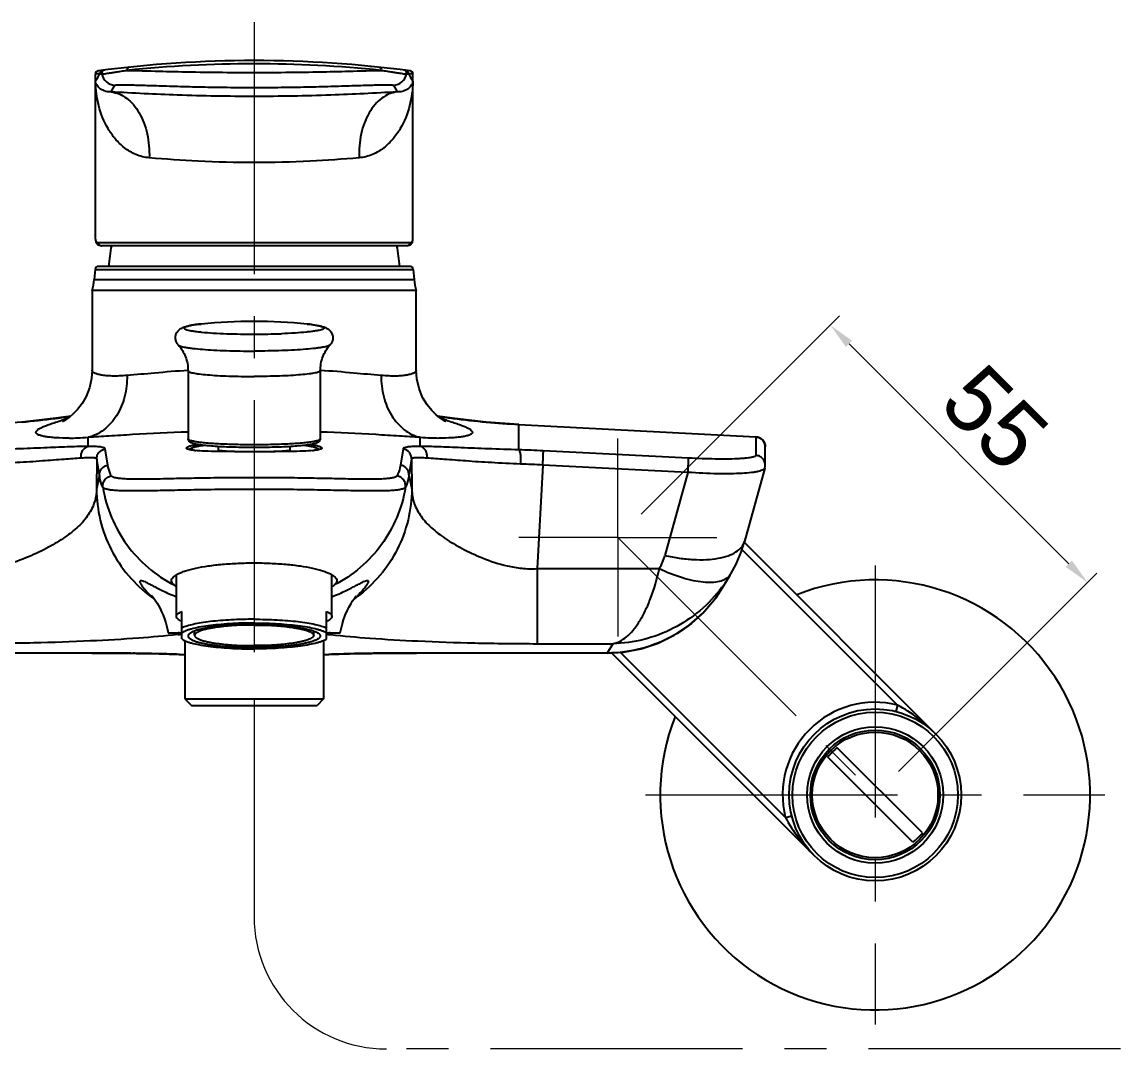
# Model space of a CAD drawing. Extents: x 0 to 1128, y 0 to 827.
# Drawn here: x 228.1 to 394.6, y 141 to 296.2 of the extents above; entities that cross this region are included whole.
import ezdxf

# ---------------------------------------------------------------- set-up
doc = ezdxf.new("R2010")
doc.units = 0
doc.header["$LTSCALE"] = 4
doc.header["$MEASUREMENT"] = 0
doc.header["$PDMODE"] = 3
doc.header["$PDSIZE"] = -10
doc.linetypes.add('CENTER2', pattern=[28.575, 19.05, -3.175, 3.175, -3.175])
doc.layers.get('0').update_dxf_attribs({"linetype": 'CONTINUOUS'})
doc.layers.get('DEFPOINTS').update_dxf_attribs({"linetype": 'CONTINUOUS'})
doc.layers.add('Cneter', color=1, linetype='CENTER2', lineweight=13)
doc.layers.add('DEF_LAYER_ASSEM_MEMBER', color=7, linetype='CONTINUOUS')
doc.styles.add('Daelim Dimension', font='')
doc.styles.get('Daelim Dimension').set_extended_font_data('나눔고딕')
doc.dimstyles.new('DEFAULT', dxfattribs={"dimscale": 2, "dimtxt": 2, "dimasz": 2, "dimexe": 0, "dimexo": 2, "dimgap": 1, "dimtad": 1, "dimdec": 1, "dimzin": 9, "dimdsep": 46, "dimtxsty": 'Daelim Dimension', "dimcen": 0.5, "dimclrd": 252, "dimclre": 252, "dimclrt": 3, "dimadec": 1, "dimazin": 0, "dimtfac": 1, "dimtdec": 1, "dimtix": 1, "dimtmove": 0, "dimatfit": 3, "dimfxl": 1, "dimtolj": 1, "dimtzin": 1, "dimlwd": 9, "dimlwe": 9, "dimarcsym": 0})

# ---------------------------------------------------------------- blocks, each defined once
blk = doc.blocks.new('*D2')
at = {"color": 5, "lineweight": 9, "ltscale": 0.5, "transparency": 16777216}
for p, q in [((321.76, 221.81), (351.75, 251.8)), ((386.4, 214.32), (353.17, 247.55)), ((360.65, 182.92), (390.64, 212.9))]:
    blk.add_line(p, q, dxfattribs=at)
at = {"color": 5, "ltscale": 0.5, "transparency": 16777216}
for points in [[(353.64, 248.02), (352.7, 247.08), (350.34, 250.38)], [(386.87, 214.79), (385.93, 213.85), (389.23, 211.49)]]:
    blk.add_solid(points, dxfattribs=at)
at = {"layer": 'DEFPOINTS', "color": 0, "ltscale": 0.5, "transparency": 16777216}
for p in [(350.34, 250.38), (318.94, 218.98), (357.83, 180.09)]:
    blk.add_point(p, dxfattribs=at)
at = {"color": 7, "ltscale": 0.5, "transparency": 16777216, "insert": (378.82, 239.97), "char_height": 10, "attachment_point": 2, "rotation": 315, "style": 'Daelim Dimension'}
blk.add_mtext('\\A1;55', dxfattribs=at)

msp = doc.modelspace()

# ---------------------------------------------------------------- linework, layer by layer
at = {"layer": 'Cneter', "lineweight": 5, "ltscale": 0.5}
for p, q in [((263.23, 296.2), (263.23, 197.5)), ((318.23, 218.27), (318.23, 233.24)), ((318.23, 218.27), (303.26, 218.27)), ((318.23, 218.27), (333.2, 218.27)), ((318.23, 218.27), (357.12, 179.38)), ((318.23, 218.27), (318.23, 203.3)), ((357.12, 214.08), (357.12, 144.68)), ((263.22, 193.82), (263.22, 160.98)), ((322.42, 179.38), (391.82, 179.38)), ((451.35, 140.98), (283.22, 140.98))]:
    msp.add_line(p, q, dxfattribs=at)
msp.add_arc((283.22, 160.98), 20, 180, 270, dxfattribs=at)
at = {"layer": 'DEF_LAYER_ASSEM_MEMBER', "color": 7, "linetype": 'Continuous'}
for p, q in [((239.23, 263.39), (239.23, 288.33)), ((239.66, 288.82), (239.67, 288.82)), ((286.79, 288.82), (286.79, 288.82)), ((287.23, 263.38), (287.23, 288.33)), ((239.23, 263.38), (239.23, 263.38)), ((239.23, 263.38), (239.31, 262.91)), ((287.23, 263.38), (287.23, 263.38)), ((286.31, 262.37), (240.15, 262.37)), ((240.15, 262.37), (240.15, 262.37)), ((286.31, 262.37), (286.81, 262.51)), ((239.19, 258.81), (239.05, 257.27)), ((286.77, 259.27), (239.69, 259.27)), ((287.27, 258.81), (287.4, 257.27)), ((238.73, 255.65), (238.73, 243.6)), ((238.73, 255.65), (287.73, 255.65)), ((287.73, 243.6), (287.73, 255.65)), ((253.23, 243.49), (253.23, 233.21)), ((273.23, 243.49), (273.23, 233.21)), ((303.25, 235.38), (339.09, 233.5)), ((257.78, 232.04), (257.78, 231.29)), ((268.68, 231.29), (268.68, 232.04)), ((340.51, 229.2), (340.51, 232)), ((340.45, 228.77), (337.37, 217.7)), ((340.45, 228.77), (340.45, 228.77)), ((366.31, 188.57), (337.32, 217.56)), ((251.48, 206.35), (251.48, 212.66)), ((274.98, 206.35), (274.98, 212.66)), ((335.14, 212.52), (334.05, 210.71)), ((335.14, 212.51), (335.3, 212.8)), ((335.3, 212.8), (335.31, 212.8)), ((252.28, 202.95), (252.28, 207.09)), ((274.18, 202.95), (274.18, 207.09)), ((250.21, 203.88), (252.28, 203.88)), ((254.23, 203.5), (254.23, 204.15)), ((272.23, 203.5), (272.23, 204.15)), ((274.18, 203.88), (276.25, 203.88)), ((252.73, 202.71), (252.73, 193.88)), ((273.73, 202.71), (273.73, 193.88)), ((238.69, 200.82), (209.86, 200.82)), ((251.87, 200.62), (252.73, 200.59)), ((273.73, 200.59), (274.54, 200.61)), ((274.54, 200.61), (277.64, 200.7)), ((316.6, 200.82), (287.77, 200.82)), ((317.25, 200.86), (347.93, 170.19)), ((252.73, 193.88), (273.73, 193.88)), ((252.73, 193.88), (253.73, 192.88)), ((273.73, 193.88), (272.73, 192.88)), ((253.73, 192.88), (272.73, 192.88)), ((364.26, 173.66), (351.4, 186.52)), ((362.84, 172.24), (349.98, 185.1))]:
    msp.add_line(p, q, dxfattribs=at)
at = {"layer": 'DEF_LAYER_ASSEM_MEMBER', "color": 9, "linetype": 'Continuous'}
for p, q in [((239.23, 287.2), (239.23, 288.33)), ((239.23, 288.33), (239.23, 288.33)), ((287.23, 287.2), (287.23, 288.33)), ((287.23, 288.33), (287.23, 288.33)), ((241.6, 285.63), (242.16, 286.63)), ((284.3, 286.63), (284.86, 285.63)), ((239.66, 262.87), (286.8, 262.87)), ((239.19, 258.81), (287.27, 258.81)), ((239.05, 257.27), (287.4, 257.27)), ((233.15, 236.28), (233.35, 236.31)), ((293.09, 236.31), (293.29, 236.29)), ((298.31, 235.73), (298.34, 235.73)), ((303.25, 235.38), (339.09, 233.49)), ((303.25, 231.53), (303.25, 235.38)), ((303.25, 235.38), (303.25, 235.38)), ((238.15, 232.06), (238.15, 233.43)), ((288.31, 232.06), (288.31, 233.43)), ((339.09, 233.5), (339.09, 233.49)), ((339.09, 233.49), (339.09, 230.69)), ((241.1, 229.22), (240.7, 231.67)), ((285.76, 231.67), (285.35, 229.22)), ((328.9, 230.28), (306.94, 231.38)), ((239.42, 230.19), (239.4, 225.61)), ((239.82, 227.74), (239.42, 230.19)), ((287.04, 230.19), (286.63, 227.74)), ((287.04, 230.19), (287.06, 225.61)), ((306.86, 229.23), (306.02, 213.59)), ((328.82, 228.13), (306.86, 229.23)), ((328.82, 228.13), (325.32, 215.57)), ((239.82, 227.74), (239.4, 225.61)), ((286.63, 227.74), (287.06, 225.61)), ((360.51, 192.96), (336.98, 216.49)), ((306.02, 213.59), (324.49, 213.59)), ((306.02, 213.59), (306.02, 202.24)), ((335.12, 212.54), (335.13, 212.54)), ((248.15, 208.98), (248.11, 209.02)), ((278.35, 209.02), (278.31, 208.98)), ((251.76, 203.62), (251.69, 203.61)), ((274.69, 203.62), (274.79, 203.61)), ((306.02, 202.24), (317.45, 202.24)), ((317.45, 202.24), (316.6, 200.83)), ((238.69, 200.83), (209.86, 200.83)), ((238.69, 200.82), (238.69, 200.83)), ((251.87, 200.62), (251.92, 200.62)), ((251.92, 200.62), (251.87, 200.62)), ((274.59, 200.62), (274.54, 200.62)), ((274.59, 200.62), (274.54, 200.62)), ((316.6, 200.83), (287.77, 200.83)), ((287.77, 200.82), (287.77, 200.83)), ((316.6, 200.82), (316.6, 200.83)), ((318.58, 200.94), (343.54, 175.99)), ((360.51, 192.96), (360.26, 191.99)), ((343.54, 175.99), (344.51, 176.24))]:
    msp.add_line(p, q, dxfattribs=at)
at = {"layer": 'DEF_LAYER_ASSEM_MEMBER', "color": 40, "linetype": 'Continuous'}
msp.add_line((280.73, 289.52), (280.91, 289.5), dxfattribs=at)
at = {"layer": 'DEF_LAYER_ASSEM_MEMBER', "color": 7, "linetype": 'Continuous'}
for points in [[(286.81, 262.51), (287.15, 262.91), (287.23, 263.38)], [(239.31, 262.91), (239.65, 262.51), (240.15, 262.37)], [(238.73, 243.6), (238.64, 242.32), (238.33, 240.9), (237.83, 239.62), (237.2, 238.52), (236.52, 237.63), (235.88, 236.96), (235.3, 236.48), (234.83, 236.15), (234.48, 235.93), (234.28, 235.83), (234.24, 235.81)], [(292.22, 235.81), (292.21, 235.81), (292.07, 235.88), (291.76, 236.06), (291.3, 236.37), (290.73, 236.83), (290.07, 237.48), (289.37, 238.36), (288.7, 239.47), (288.17, 240.79), (287.83, 242.26), (287.73, 243.6)], [(235.49, 236.64), (233.25, 236.3), (228.12, 235.74), (223.2, 235.38)], [(303.25, 235.38), (298.32, 235.74), (293.19, 236.31), (290.96, 236.64)], [(340.45, 228.78), (340.5, 229.07), (340.51, 229.2)], [(335.3, 212.8), (336.08, 214.27), (336.84, 216.08), (337.37, 217.7)], [(316.6, 200.82), (319.08, 200.97), (321.74, 201.48), (324.31, 202.34), (326.75, 203.54), (329.01, 205.05), (331.04, 206.85), (332.83, 208.9), (334.05, 210.71)], [(247.79, 209.46), (247.78, 209.46), (247.8, 209.44), (247.88, 209.35), (247.96, 209.24)], [(247.96, 209.24), (248.01, 209.17), (248.16, 208.96)], [(248.16, 208.96), (248.36, 208.66), (248.55, 208.37), (248.76, 208), (249, 207.55), (249.23, 207.07), (249.45, 206.56), (249.66, 206), (249.85, 205.4), (250.03, 204.76), (250.17, 204.11), (250.21, 203.88)], [(276.24, 203.88), (276.32, 204.28), (276.51, 205.09), (276.75, 205.86), (277.01, 206.57), (277.29, 207.2), (277.58, 207.8), (277.88, 208.32), (278.11, 208.69)], [(278.11, 208.69), (278.34, 209.03), (278.48, 209.22)], [(278.48, 209.22), (278.57, 209.33), (278.65, 209.44), (278.67, 209.45)], [(238.69, 200.82), (241.98, 200.81), (245.46, 200.77), (248.84, 200.7), (251.87, 200.62)], [(277.64, 200.7), (281.02, 200.77), (284.5, 200.81), (287.77, 200.82)]]:
    msp.add_lwpolyline(points, dxfattribs=at)
for radius in [13, 12.5, 9.8, 9.5]:
    msp.add_circle((357.12, 179.38), radius, dxfattribs=at)
at = {"layer": 'DEF_LAYER_ASSEM_MEMBER', "color": 9, "linetype": 'Continuous'}
msp.add_circle((357.12, 179.38), 10.3, dxfattribs=at)
at = {"layer": 'DEF_LAYER_ASSEM_MEMBER', "color": 7, "linetype": 'Continuous'}
for centre, radius, start, end in [((263.23, 110.37), 180, 82.478, 97.522), ((239.73, 288.33), 0.5, 97.5227, 180), ((286.73, 288.33), 0.5, 0, 82.4773), ((263.23, 257.91), 22.04, 168.3023, 176.4605), ((263.23, 257.91), 22.04, 3.5395, 11.6977), ((239.69, 258.77), 0.5, 90, 175), ((286.77, 258.77), 0.5, 5, 90), ((231.58, 257.92), 7.5, 342.3371, 355), ((294.87, 257.92), 7.5, 185, 197.6629), ((263.23, 170.9), 80.05, 90.0018, 95.7466), ((263.23, 170.9), 80.05, 84.2534, 89.9982), ((339.01, 232), 1.5, 0, 86.9886), ((253.02, 215.84), 3.58, 243.278, 243.76), ((273.43, 215.84), 3.58, 296.24, 296.7201), ((357.12, 179.38), 32.5, 158.6049, 111.3951), ((317.31, 223.23), 20.8, 329.0012, 329.4666), ((317.34, 223.22), 20.77, 329.4666, 329.9041), ((251.73, 202.88), 1, 56.3787, 90), ((274.73, 202.88), 1, 90, 123.6213), ((357.25, 179.25), 9.34, 128.8501, 134.998), ((357.25, 179.25), 9.34, 135.002, 141.1499), ((356.99, 179.51), 9.34, 315.002, 321.1499), ((356.99, 179.51), 9.34, 308.8501, 314.998)]:
    msp.add_arc(centre, radius, start, end, dxfattribs=at)
at = {"layer": 'DEF_LAYER_ASSEM_MEMBER', "color": 9, "linetype": 'Continuous'}
for centre, radius, start, end in [((263.23, 103.56), 186.32, 84.0722, 95.9278), ((239.73, 288.33), 0.5, 97.5094, 180.019), ((262.73, 110.37), 179.5, 97.3036, 97.522), ((240.41, 288.41), 0.5, 97.2909, 180.019), ((240.68, 288.45), 0.5, 97.2224, 192.6549), ((242.34, 288.82), 2.2, 192.6839, 265.3303), ((284.12, 288.82), 2.2, 274.6702, 347.3162), ((285.78, 288.45), 0.5, 347.3454, 82.7755), ((286.05, 288.41), 0.5, 359.981, 82.7091), ((263.73, 110.37), 179.5, 82.478, 82.6964), ((286.73, 288.33), 0.5, 359.9808, 82.4901), ((258.18, 220.99), 29.71, 95.7249, 97.0042), ((268.28, 220.97), 29.73, 83.0021, 84.2749), ((263.12, 359.84), 110.82, 267.9171, 270.0551), ((263.33, 359.84), 110.82, 269.9449, 272.0829), ((216.36, 365.42), 130.22, 277.4979, 278.4362), ((310.1, 365.42), 130.22, 261.565, 262.4941), ((216.36, 365.42), 130.22, 275.1857, 277.4067), ((257.49, 157.9), 81.51, 106.0693, 106.6342), ((267.44, 152.71), 86.93, 73.3811, 73.9113), ((310.1, 365.42), 130.22, 262.5843, 264.8074), ((310.1, 365.41), 130.21, 264.8186, 266.9882), ((234.86, 278.51), 45.2, 270.5736, 272.1047), ((234.5, 287.72), 54.41, 272.1327, 273.8453), ((291.88, 286.14), 52.82, 266.1289, 267.893), ((291.56, 277.11), 43.79, 267.8706, 269.451), ((255.45, 239.78), 7.05, 257.5458, 259.2668), ((270.93, 240.2), 7.48, 280.7822, 282.4051), ((298.09, 55.61), 176, 87.1177, 88.3194), ((292.71, -47.4), 277, 87.0707, 87.767), ((317.17, 217.84), 8.46, 329.8876, 344.4581), ((317.17, 223.32), 20.97, 323.2281, 328.9719), ((333.65, 213.76), 1.91, 320.5745, 329.8282), ((259.69, 225.68), 20.29, 233.7231, 235.2044), ((257.53, 219.85), 14.36, 226.8088, 227.0039), ((257.87, 220.21), 14.85, 227.0159, 228.9013), ((244.83, 203.64), 6.29, 58.3242, 58.6411), ((281.64, 203.6), 6.34, 121.3725, 121.68), ((268.65, 220.12), 14.74, 311.1225, 313.0214), ((266.77, 225.68), 20.29, 304.7817, 306.2647), ((268.89, 219.86), 14.38, 313.0251, 313.2233), ((239.16, 318.82), 115.88, 276.2438, 276.5101), ((287.3, 318.8), 115.87, 263.4898, 263.7558), ((238.69, -241.05), 441.88, 89.6625, 90.0001), ((238.83, -224.15), 424.97, 89.1756, 89.5535), ((239.01, -211.11), 411.94, 89.0302, 89.1752), ((239.42, -188.35), 389.17, 88.6277, 89.0339), ((240.54, -144.66), 345.47, 88.1204, 88.5344), ((261.37, 487.28), 286.82, 268.1106, 268.2686), ((265.08, 487.29), 286.82, 271.7314, 271.8894), ((286.12, -151.67), 352.48, 91.4628, 91.8755), ((287.15, -193.74), 394.57, 90.9668, 91.3678), ((287.45, -211.24), 412.07, 90.8229, 90.9678), ((287.67, -227.34), 428.17, 90.4463, 90.821), ((287.75, -237.06), 437.89, 90.332, 90.4469), ((287.77, -241.09), 441.91, 89.9999, 90.332), ((357.12, 179.38), 14, 76.0027, 193.9973)]:
    msp.add_arc(centre, radius, start, end, dxfattribs=at)
for points, start_tangent, end_tangent in [([(239.23, 287.2), (239.91, 288.41)], (0.487625, 0.873053), (0.487073, 0.873361)), ([(239.91, 288.41), (239.97, 288.39), (240.19, 288.34)], (0.940541, -0.33968), (0.979328, -0.20228)), ([(240.19, 288.34), (240.22, 288.34), (240.28, 288.34), (240.37, 288.35), (240.48, 288.37), (240.79, 288.41), (241.21, 288.48), (241.74, 288.56), (242.38, 288.65), (243.13, 288.77), (243.99, 288.89)], (0.984591, -0.174872), (0.990219, 0.139523)), ([(244.35, 289.38), (244.21, 289.33), (244.09, 289.22), (243.99, 288.89)], (-0.994485, -0.104878), (0.020216, -0.999796)), ([(243.99, 288.89), (247.68, 288.8), (252.31, 288.69), (263.23, 288.57), (274.15, 288.69), (278.78, 288.8), (282.47, 288.89)], (0.999763, -0.021771), (0.999763, 0.021771)), ([(282.11, 289.38), (282.25, 289.33), (282.37, 289.22), (282.47, 288.89)], (0.994486, -0.104868), (-0.020215, -0.999796)), ([(282.47, 288.89), (283.33, 288.77), (284.08, 288.65), (284.72, 288.56), (285.25, 288.48), (285.67, 288.41), (285.98, 288.37), (286.09, 288.35), (286.18, 288.34), (286.24, 288.34), (286.27, 288.34)], (0.990219, -0.139523), (0.984604, 0.1748)), ([(286.27, 288.34), (286.35, 288.36), (286.55, 288.41)], (0.979328, 0.20228), (0.940541, 0.33968)), ([(286.55, 288.41), (287.23, 287.2)], (0.487073, -0.873361), (0.487625, -0.873053)), ([(247.37, 275.67), (245.33, 276.18), (243.62, 277.2), (242.23, 278.54), (241.14, 280.08), (239.73, 283.53), (239.23, 287.2)], (-0.996343, 0.085448), (-0.017178, 0.999852)), ([(241.6, 285.63), (240.54, 285.8), (239.85, 286.19), (239.43, 286.68), (239.23, 287.2)], (-0.999235, -0.039108), (-0.163484, 0.986546)), ([(242.16, 286.63), (242.2, 286.65), (242.29, 286.67), (242.43, 286.69), (242.62, 286.7), (242.85, 286.71), (243.14, 286.71), (243.86, 286.7), (244.76, 286.69), (245.83, 286.66), (247.07, 286.62), (248.46, 286.58), (249.99, 286.53), (251.65, 286.48), (255.26, 286.39), (259.17, 286.33), (263.23, 286.31), (267.29, 286.33), (271.2, 286.39), (274.81, 286.48), (276.46, 286.53), (277.99, 286.58), (279.38, 286.62), (280.62, 286.66), (281.7, 286.69), (282.6, 286.7), (283.32, 286.71), (283.6, 286.71), (283.84, 286.7), (284.03, 286.69), (284.17, 286.67), (284.26, 286.65), (284.3, 286.63)], (0.490558, 0.871408), (0.490545, -0.871416)), ([(287.23, 287.2), (286.73, 283.53), (285.32, 280.08), (284.22, 278.54), (282.84, 277.2), (281.13, 276.18), (279.09, 275.67)], (-0.017175, -0.999853), (-0.996344, -0.085431)), ([(287.23, 287.2), (287.03, 286.68), (286.61, 286.19), (285.92, 285.8), (284.86, 285.63)], (-0.163437, -0.986554), (-0.999236, 0.039087)), ([(241.6, 285.63), (242.8, 285.32), (243.94, 284.67), (244.96, 283.71), (245.84, 282.46), (247.04, 279.32), (247.37, 275.67)], (0.993624, -0.11274), (-0.03405, -0.99942)), ([(263.23, 284.95), (251.61, 285.15), (241.6, 285.63)], (-1, -0.000001), (-0.998229, 0.059485)), ([(284.86, 285.63), (274.84, 285.15), (263.23, 284.95)], (-0.998229, -0.059486), (-1, 0.000002)), ([(284.86, 285.63), (283.66, 285.32), (282.52, 284.67), (281.5, 283.71), (280.62, 282.46), (279.42, 279.32), (279.09, 275.67)], (-0.993623, -0.11275), (0.034051, -0.99942)), ([(263.23, 274.95), (254.75, 275.16), (247.37, 275.67)], (-1, 0.000004), (-0.99635, 0.085357)), ([(279.09, 275.67), (271.71, 275.16), (263.23, 274.95)], (-0.996351, -0.085356), (-1, -0.000004)), ([(239.23, 263.38), (239.25, 263.16), (239.33, 263), (239.47, 262.9), (239.66, 262.87)], (-0.000765, -1), (1, -0.000023)), ([(286.8, 262.87), (286.99, 262.9), (287.12, 263), (287.2, 263.16), (287.23, 263.38)], (1, 0.000022), (-0.000439, 1)), ([(239.66, 262.87), (239.8, 262.52), (240.15, 262.37)], (0, -1), (1, -0.000526)), ([(286.8, 262.87), (286.65, 262.52), (286.31, 262.37)], (0, -1), (-1, -0.00057)), ([(254.56, 250.48), (253.93, 250.39), (253.42, 250.3), (253.04, 250.2), (252.89, 250.15), (252.78, 250.1), (252.7, 250.05), (252.65, 250), (252.63, 249.94), (252.65, 249.89), (252.7, 249.84), (252.78, 249.79), (252.89, 249.74), (253.04, 249.69), (253.43, 249.59), (253.94, 249.5), (254.56, 249.41), (255.29, 249.33), (257.04, 249.19), (259.09, 249.09)], (-0.992394, -0.123105), (0.999319, -0.036905)), ([(271.9, 250.48), (272.52, 250.39), (273.03, 250.3), (273.42, 250.2), (273.56, 250.15), (273.68, 250.1), (273.76, 250.05), (273.81, 250), (273.83, 249.94), (273.81, 249.89), (273.76, 249.84), (273.68, 249.79), (273.56, 249.74), (273.42, 249.69), (273.03, 249.59), (272.52, 249.5), (271.9, 249.41), (271.17, 249.33), (269.42, 249.19), (267.36, 249.09)], (0.992409, -0.122984), (-0.999319, -0.036905)), ([(251.74, 247.39), (251.88, 247.3), (252.11, 247.21), (252.44, 247.12), (252.86, 247.03), (253.37, 246.95), (253.97, 246.87), (255.41, 246.73), (257.11, 246.62), (259.03, 246.53), (261.09, 246.48), (263.23, 246.47)], (0.668951, -0.743306), (1, 0)), ([(274.71, 247.39), (274.58, 247.3), (274.35, 247.21), (274.02, 247.12), (273.6, 247.03), (273.08, 246.95), (272.48, 246.87), (271.05, 246.73), (269.35, 246.62), (267.43, 246.53), (265.36, 246.48), (263.23, 246.47)], (-0.668951, -0.743306), (-1, 0)), ([(244.01, 242.77), (242.81, 242.7), (241.75, 242.69), (240.84, 242.74), (240.08, 242.84), (239.49, 242.98), (239.07, 243.15), (238.92, 243.25), (238.81, 243.36), (238.75, 243.48), (238.73, 243.6)], (-0.996658, -0.081689), (-0.000287, 1)), ([(253.22, 243.54), (248.18, 243.14), (244.01, 242.77)], (-0.997759, -0.066903), (-0.996657, -0.081697)), ([(253.23, 243.49), (253.28, 243.41), (253.34, 243.37), (253.42, 243.32), (253.66, 243.24), (253.99, 243.16), (254.41, 243.08), (254.91, 243.01), (256.16, 242.88), (257.67, 242.77), (259.4, 242.69), (261.28, 242.64), (263.23, 242.62)], (0, -1), (1, 0)), ([(273.23, 243.49), (273.18, 243.41), (273.12, 243.37), (273.04, 243.32), (272.8, 243.24), (272.47, 243.16), (272.05, 243.08), (271.54, 243.01), (270.3, 242.88), (268.78, 242.77), (267.06, 242.69), (265.18, 242.64), (263.23, 242.62)], (0, -1), (-1, 0)), ([(282.44, 242.77), (278.27, 243.14), (273.24, 243.54)], (-0.996657, 0.0817), (-0.997759, 0.066904)), ([(287.73, 243.6), (287.71, 243.48), (287.64, 243.36), (287.54, 243.25), (287.39, 243.15), (286.96, 242.98), (286.37, 242.84), (285.62, 242.74), (284.71, 242.69), (283.65, 242.7), (282.44, 242.77)], (-0.000292, -1), (-0.996658, 0.081689)), ([(244.01, 242.77), (243.64, 239.54), (242.43, 236.7), (240.52, 234.58), (239.38, 233.87), (238.15, 233.43)], (0.022726, -0.999742), (-0.972419, -0.233241)), ([(282.44, 242.77), (282.81, 239.54), (284.02, 236.7), (285.93, 234.58), (287.08, 233.87), (288.31, 233.43)], (-0.022726, -0.999742), (0.972419, -0.233241)), ([(235.31, 233.32), (233.25, 233.36), (232.41, 233.43), (231.7, 233.52), (231.13, 233.63), (230.69, 233.77), (230.4, 233.92), (230.31, 234), (230.26, 234.09), (230.24, 234.18), (230.25, 234.28), (230.31, 234.38), (230.4, 234.48), (230.68, 234.7), (231.11, 234.93), (231.67, 235.17), (232.37, 235.43), (233.2, 235.71), (234.16, 236)], (-0.999956, -0.009353), (0.958105, 0.286419)), ([(292.3, 236), (293.26, 235.71), (294.09, 235.43), (294.78, 235.17), (295.35, 234.93), (295.78, 234.7), (296.06, 234.48), (296.15, 234.38), (296.2, 234.28), (296.22, 234.18), (296.2, 234.09), (296.15, 234), (296.05, 233.92), (295.76, 233.77), (295.33, 233.63), (294.76, 233.52), (294.05, 233.43), (293.2, 233.36), (291.14, 233.32)], (0.95809, -0.286466), (-0.999956, 0.009354)), ([(253.23, 234.23), (244.85, 233.83), (241.25, 233.61), (238.15, 233.43)], (-0.999343, -0.036249), (-0.998642, -0.052101)), ([(253.23, 233.21), (253.27, 233.13), (253.33, 233.09), (253.4, 233.05), (253.62, 232.97), (253.92, 232.89)], (0, -1), (0.97637, -0.216108)), ([(272.53, 232.89), (272.83, 232.97), (273.05, 233.05), (273.13, 233.09), (273.18, 233.13), (273.23, 233.21)], (0.976369, 0.216108), (0, 1)), ([(288.31, 233.43), (285.2, 233.61), (281.61, 233.83), (273.23, 234.23)], (-0.998642, 0.052103), (-0.999343, 0.036249)), ([(339.09, 233.49), (339.64, 233.36), (340.1, 233.03), (340.4, 232.55), (340.51, 232)], (0.99864, -0.052137), (-0.000461, -1)), ([(238.15, 232.06), (235.4, 231.99), (231.95, 231.85), (227.86, 231.69), (223.2, 231.53)], (-0.999999, -0.001543), (-0.99957, -0.029319)), ([(237.09, 230.28), (237.09, 230.87), (237.29, 231.42), (237.66, 231.83), (238.15, 232.06)], (-0.178289, 0.983978), (0.977495, 0.210958)), ([(240.7, 231.67), (240.63, 231.77), (240.48, 231.85), (240.26, 231.91), (239.96, 231.97), (239.59, 232.01), (239.16, 232.04), (238.15, 232.06)], (-0.163902, 0.986477), (-0.999986, -0.005208)), ([(239.42, 230.19), (239.51, 230.71), (239.78, 231.17), (240.19, 231.5), (240.7, 231.67)], (-0.000029, 1), (0.988631, 0.150362)), ([(255.65, 232.21), (255, 232.12), (254.48, 232.03), (254.27, 231.98), (254.1, 231.93), (253.97, 231.88), (253.87, 231.83), (253.78, 231.73), (253.79, 231.68), (253.84, 231.62), (253.93, 231.57), (254.05, 231.52), (254.21, 231.47), (254.41, 231.42)], (-0.993223, -0.116226), (0.975366, -0.220595)), ([(254.13, 232.85), (254.82, 232.74), (255.67, 232.64), (257.82, 232.48), (260.41, 232.38), (263.23, 232.34)], (0.98227, -0.187469), (1, 0)), ([(257.78, 231.47), (260.26, 231.32), (263.23, 231.27)], (0.995777, -0.0918), (1, 0)), ([(263.23, 232.34), (266.05, 232.38), (268.63, 232.48), (270.79, 232.64), (271.64, 232.74), (272.32, 232.85)], (1, 0), (0.982271, 0.187469)), ([(263.23, 231.27), (266.2, 231.32), (268.68, 231.47)], (1, 0), (0.995777, 0.0918)), ([(272.05, 231.42), (272.24, 231.47), (272.4, 231.52), (272.53, 231.57), (272.62, 231.62), (272.67, 231.68), (272.68, 231.73), (272.59, 231.83), (272.49, 231.88), (272.36, 231.93), (272.18, 231.98), (271.98, 232.03), (271.46, 232.12), (270.81, 232.21)], (0.97536, 0.220617), (-0.99322, 0.116252)), ([(288.31, 232.06), (287.3, 232.04), (286.87, 232.01), (286.5, 231.97), (286.2, 231.91), (285.97, 231.85), (285.82, 231.77), (285.76, 231.67)], (-0.999986, 0.005213), (-0.163919, -0.986474)), ([(287.04, 230.19), (286.94, 230.71), (286.67, 231.17), (286.26, 231.5), (285.76, 231.67)], (0.00003, 1), (-0.988631, 0.150364)), ([(303.25, 231.53), (298.59, 231.69), (294.51, 231.85), (291.06, 231.99), (288.31, 232.06)], (-0.99957, 0.029319), (-0.999999, 0.001543)), ([(289.36, 230.28), (289.36, 230.87), (289.16, 231.42), (288.8, 231.83), (288.31, 232.06)], (0.178286, 0.983979), (-0.9775, 0.210937)), ([(303.5, 229.39), (303.56, 230.09), (303.53, 230.77), (303.42, 231.29), (303.34, 231.45), (303.25, 231.53)], (0.149138, 0.988816), (-0.932039, 0.362358)), ([(306.86, 229.23), (306.9, 229.94), (306.92, 230.29), (306.93, 230.63), (306.94, 230.92), (306.95, 231.15), (306.95, 231.31), (306.94, 231.38)], (0.062336, 0.998055), (-0.22179, 0.975094)), ([(237.09, 230.28), (234.5, 230.1), (231.23, 229.85), (227.37, 229.6), (222.96, 229.39)], (-0.998078, -0.06197), (-0.999244, -0.038887)), ([(239.42, 230.19), (239.36, 230.24), (239.23, 230.28), (239.02, 230.31), (238.74, 230.33), (238.41, 230.33), (238.02, 230.33), (237.09, 230.28)], (-0.262083, 0.965045), (-0.998077, -0.061981)), ([(289.36, 230.28), (288.44, 230.33), (288.05, 230.33), (287.71, 230.33), (287.44, 230.31), (287.23, 230.28), (287.09, 230.24), (287.04, 230.19)], (-0.998077, 0.061979), (-0.262101, -0.965041)), ([(303.5, 229.39), (299.09, 229.6), (295.23, 229.85), (291.96, 230.1), (289.36, 230.28)], (-0.999244, 0.038887), (-0.998078, 0.06197)), ([(328.82, 228.13), (328.86, 228.83), (328.87, 229.19), (328.89, 229.52), (328.9, 229.81), (328.9, 230.04), (328.9, 230.2), (328.9, 230.28)], (0.062336, 0.998055), (-0.221792, 0.975094)), ([(339.09, 230.69), (339.04, 230.61), (338.99, 230.56), (338.91, 230.52), (338.69, 230.45), (338.37, 230.38), (337.97, 230.32), (337.48, 230.26), (336.9, 230.22), (336.24, 230.18), (334.7, 230.14), (332.91, 230.15), (330.95, 230.19), (328.9, 230.28)], (-0.000667, -1), (-0.99873, 0.050389)), ([(340.51, 229.2), (340.4, 229.76), (340.1, 230.23), (339.64, 230.56), (339.09, 230.69)], (0.000461, 1), (-0.99864, 0.052137)), ([(239.82, 227.74), (239.92, 228.26), (240.19, 228.72), (240.6, 229.05), (241.1, 229.22)], (-0.000029, 1), (0.989036, 0.147675)), ([(241.62, 227.59), (241.45, 227.99), (241.1, 229.22)], (-0.428665, 0.903463), (-0.163557, 0.986534)), ([(285.35, 229.22), (285.27, 228.81), (284.84, 227.59)], (-0.163557, -0.986534), (-0.428665, -0.903463)), ([(286.63, 227.74), (286.54, 228.26), (286.27, 228.72), (285.86, 229.05), (285.35, 229.22)], (0.000029, 1), (-0.989036, 0.147674)), ([(340.45, 228.77), (340.36, 228.63), (340.17, 228.51), (339.88, 228.39), (339.5, 228.28), (339.01, 228.18), (338.44, 228.1), (337.01, 227.98), (335.27, 227.92), (333.27, 227.92), (328.82, 228.13)], (-0.277536, -0.960715), (-0.997521, 0.070363)), ([(240.36, 225.87), (240.17, 226.33), (239.82, 227.74)], (-0.395185, 0.918601), (-0.14221, 0.989837)), ([(240.36, 225.87), (240.38, 226.46), (240.63, 226.99), (241.07, 227.39), (241.62, 227.59)], (-0.157916, 0.987453), (0.989236, 0.146331)), ([(263.23, 227.33), (259.11, 227.31), (255.14, 227.25), (251.47, 227.18), (248.23, 227.11), (245.54, 227.09), (244.43, 227.11), (243.5, 227.15), (242.74, 227.22), (242.18, 227.31), (241.8, 227.44), (241.62, 227.59)], (-1, -0.000002), (-0.428952, 0.903327)), ([(284.84, 227.59), (284.66, 227.44), (284.28, 227.31), (283.71, 227.22), (282.96, 227.15), (282.02, 227.11), (280.92, 227.09), (278.23, 227.11), (274.99, 227.18), (271.32, 227.25), (267.35, 227.31), (263.23, 227.33)], (-0.428949, -0.903329), (-1, 0.000002)), ([(286.1, 225.87), (286.08, 226.46), (285.83, 226.99), (285.39, 227.39), (284.84, 227.59)], (0.157915, 0.987453), (-0.989233, 0.146352)), ([(286.63, 227.74), (286.55, 227.27), (286.1, 225.87)], (-0.14221, -0.989837), (-0.395185, -0.918601)), ([(239.4, 225.61), (239.01, 223.41), (238, 221.49), (236.42, 219.75), (234.34, 218.15), (231.79, 216.63), (228.71, 215.2), (224.97, 214), (222.78, 213.63), (220.44, 213.59)], (-0.023189, -0.999731), (-0.997697, 0.067821)), ([(239.4, 225.61), (239.96, 220.92), (241.6, 216.48), (244.22, 212.55), (247.68, 209.32)], (0.002189, -0.999998), (0.80617, -0.591685)), ([(240.36, 225.87), (241.66, 221.33), (243.98, 217.22), (247.19, 213.75), (251.12, 211.11)], (0.161685, -0.986842), (0.889776, -0.456398)), ([(263.23, 225.56), (258.85, 225.54), (254.63, 225.48), (250.74, 225.4), (247.31, 225.34), (244.48, 225.32), (243.31, 225.34), (242.33, 225.39), (241.53, 225.46), (240.94, 225.57), (240.72, 225.63), (240.54, 225.71), (240.36, 225.87)], (-1, -0.000008), (-0.420967, 0.907076)), ([(286.1, 225.87), (285.91, 225.71), (285.74, 225.63), (285.52, 225.57), (284.92, 225.46), (284.13, 225.39), (283.14, 225.34), (281.98, 225.32), (279.14, 225.34), (275.72, 225.4), (271.83, 225.48), (267.61, 225.54), (263.23, 225.56)], (-0.420967, -0.907076), (-1, 0.000007)), ([(286.1, 225.87), (284.8, 221.33), (282.48, 217.22), (279.27, 213.75), (275.34, 211.11)], (-0.161685, -0.986842), (-0.889776, -0.456398)), ([(287.06, 225.61), (286.49, 220.92), (284.86, 216.48), (282.24, 212.55), (278.77, 209.32)], (-0.002189, -0.999998), (-0.806296, -0.591513)), ([(287.06, 225.61), (287.44, 223.41), (288.46, 221.49), (290.04, 219.75), (292.11, 218.15), (294.67, 216.63), (297.75, 215.2), (301.49, 214), (303.68, 213.63), (306.02, 213.59)], (0.023189, -0.999731), (0.997697, 0.067821)), ([(325.32, 215.57), (327.51, 215.17), (329.63, 214.96), (331.61, 214.95), (333.38, 215.14), (334.88, 215.53), (336.07, 216.1), (336.91, 216.83), (337.37, 217.7)], (0.975644, -0.219359), (0.268274, 0.963343)), ([(317.45, 202.24), (318.49, 202.59), (319.51, 203.26), (320.51, 204.26), (321.46, 205.57), (322.35, 207.18), (323.16, 209.07), (324.49, 213.59)], (0.985366, 0.170451), (0.21725, 0.976116)), ([(324.49, 213.59), (327.99, 212.23), (329.62, 211.81), (331.13, 211.57), (332.46, 211.53), (333.59, 211.68), (334.48, 212.02), (335.12, 212.54)], (0.905501, -0.424344), (0.637943, 0.770084)), ([(247.71, 209.38), (246.67, 210.48), (246.34, 210.91), (246.12, 211.26), (246.05, 211.4), (246.01, 211.52), (245.99, 211.61), (246, 211.68), (246.02, 211.74), (246.07, 211.77), (246.14, 211.78), (246.24, 211.77), (246.5, 211.69), (246.86, 211.53), (247.33, 211.29), (247.9, 210.99), (248.6, 210.63), (249.42, 210.22), (250.37, 209.79), (251.48, 209.34)], (-0.729072, 0.684437), (0.934867, -0.354999)), ([(274.98, 209.34), (276.08, 209.79), (277.04, 210.22), (277.87, 210.63), (278.56, 210.99), (279.14, 211.29), (279.6, 211.53), (279.96, 211.69), (280.22, 211.77), (280.32, 211.78), (280.39, 211.77), (280.44, 211.74), (280.46, 211.69), (280.47, 211.61), (280.45, 211.52), (280.4, 211.4), (280.33, 211.26), (280.11, 210.91), (279.78, 210.47), (278.74, 209.38)], (0.934769, 0.355255), (-0.728688, -0.684846)), ([(334.05, 210.71), (330.81, 206.61), (326.63, 203.47), (321.78, 201.5), (316.6, 200.83)], (-0.515112, -0.857123), (-1, 0.000194)), ([(333.96, 210.77), (330.6, 207.22), (326.58, 204.56), (322.12, 202.88), (317.45, 202.24)], (-0.59859, -0.801056), (-0.999688, -0.024959)), ([(251.69, 203.61), (245.78, 203.08), (238.49, 202.65), (229.9, 202.35), (220.44, 202.24)], (-0.99413, -0.108196), (-1, -0.000021)), ([(274.79, 203.61), (280.7, 203.08), (287.99, 202.65), (296.57, 202.35), (306.02, 202.24)], (0.99415, -0.108011), (1, -0.000021)), ([(242.14, 200.81), (241.29, 200.82)], (-0.999969, 0.007828), (-0.999983, 0.005893)), ([(249.38, 200.69), (248.74, 200.71)], (-0.99967, 0.025676), (-0.999713, 0.023972)), ([(277.73, 200.71), (277.12, 200.69)], (-0.999713, -0.023941), (-0.999673, -0.02556)), ([(366.31, 188.57), (363.58, 190.97), (360.51, 192.96)], (-0.707109, 0.707105), (-0.880644, 0.473779)), ([(343.54, 175.99), (345.53, 172.92), (347.93, 170.19)], (0.473777, -0.880645), (0.707105, -0.707109))]:
    msp.add_spline(points, degree=3, dxfattribs=dict(at, start_tangent=start_tangent, end_tangent=end_tangent))
at = {"layer": 'DEF_LAYER_ASSEM_MEMBER', "color": 7, "linetype": 'Continuous'}
for points, start_tangent, end_tangent in [([(251.74, 247.39), (251.48, 247.8), (251.34, 248.3), (251.37, 248.84), (251.57, 249.31), (252.16, 249.88), (252.68, 250.11), (253.18, 250.25), (253.76, 250.36), (255.22, 250.55)], (-0.667739, 0.744395), (0.994971, 0.10016)), ([(271.24, 250.55), (272.7, 250.36), (273.27, 250.25), (273.78, 250.11), (274.29, 249.88), (274.88, 249.31), (275.08, 248.84), (275.12, 248.3), (274.98, 247.8), (274.71, 247.39)], (0.994971, -0.10016), (-0.667739, -0.744395)), ([(251.74, 247.39), (252.84, 245.6), (253.23, 243.49)], (0.667739, -0.744395), (0, -1)), ([(273.23, 243.49), (273.62, 245.6), (274.71, 247.39)], (0, 1), (0.667739, 0.744395)), ([(253.85, 232.54), (253.67, 232.61), (253.5, 232.71), (253.33, 232.89), (253.23, 233.21)], (-0.944761, 0.327759), (0, 1)), ([(273.23, 233.21), (273.13, 232.89), (272.96, 232.71), (272.78, 232.61), (272.6, 232.54)], (0, -1), (-0.944753, -0.327783)), ([(252.98, 231.79), (253.08, 231.92), (253.21, 231.99), (253.38, 232.07), (253.88, 232.22), (254.56, 232.37)], (-0.000067, 1), (0.981406, 0.191941)), ([(257.76, 231.29), (255.77, 231.34), (254.25, 231.44), (253.7, 231.51), (253.48, 231.55), (253.3, 231.59), (253.16, 231.64), (253.06, 231.69), (252.98, 231.79)], (-0.999824, 0.018772), (-0.000067, 1)), ([(253.4, 231.58), (253.59, 231.75), (253.79, 231.85), (254.25, 231.99), (254.86, 232.11), (255.64, 232.22)], (0.597324, 0.802), (0.993435, 0.114402)), ([(263.23, 231.89), (260.12, 231.93), (257.34, 232.06), (256.17, 232.16), (255.19, 232.27), (254.42, 232.39), (253.85, 232.54)], (-1, 0), (-0.944761, 0.327759)), ([(272.6, 232.54), (272.04, 232.39), (271.26, 232.27), (270.28, 232.16), (269.12, 232.06), (266.34, 231.93), (263.23, 231.89)], (-0.944753, -0.327783), (-1, 0)), ([(273.48, 231.79), (273.4, 231.69), (273.3, 231.64), (273.15, 231.59), (272.97, 231.55), (272.75, 231.51), (272.2, 231.44), (270.68, 231.34), (268.7, 231.29)], (0.000067, -1), (-0.999824, -0.018739)), ([(270.82, 232.22), (271.6, 232.11), (272.21, 231.99), (272.67, 231.85), (272.86, 231.75), (273.06, 231.58)], (0.99343, -0.114441), (0.596393, -0.802693)), ([(271.9, 232.37), (272.58, 232.22), (273.07, 232.07), (273.25, 231.99), (273.38, 231.92), (273.48, 231.79)], (0.981412, -0.191915), (0.000067, -1)), ([(263.23, 231.25), (261.79, 231.25), (257.76, 231.29)], (-1, 0), (-0.999824, 0.018772)), ([(268.7, 231.29), (267.43, 231.27), (263.23, 231.25)], (-0.999824, -0.018739), (-1, 0)), ([(250.73, 211.76), (250.79, 212.02), (250.97, 212.28), (251.27, 212.53), (251.68, 212.78), (252.2, 213.01), (252.83, 213.24), (254.39, 213.65), (256.28, 213.99), (258.44, 214.24), (260.79, 214.39), (263.23, 214.45)], (-0.000195, 1), (1, 0)), ([(263.23, 214.45), (265.67, 214.39), (268.01, 214.24), (270.18, 213.99), (272.07, 213.65), (273.62, 213.24), (274.25, 213.01), (274.78, 212.78), (275.19, 212.53), (275.49, 212.28), (275.67, 212.02), (275.73, 211.76)], (1, 0), (-0.000194, -1)), ([(251.12, 211.11), (250.83, 211.43), (250.73, 211.76)], (-0.777597, 0.628763), (-0.000195, 1)), ([(275.73, 211.76), (275.63, 211.43), (275.34, 211.11)], (-0.000194, -1), (-0.777597, -0.628763)), ([(251.45, 210.86), (251.36, 210.93), (251.12, 211.11)], (-0.819418, 0.573197), (-0.777611, 0.628746)), ([(275.34, 211.11), (275.26, 211.05), (275, 210.86)], (-0.777611, -0.628746), (-0.819513, -0.573061)), ([(251.48, 206.35), (251.49, 206.45), (251.53, 206.54), (251.59, 206.64), (251.68, 206.73), (251.93, 206.92), (252.28, 207.09)], (0, 1), (0.913217, 0.407474)), ([(274.18, 207.09), (274.53, 206.92), (274.78, 206.73), (274.86, 206.64), (274.93, 206.54), (274.97, 206.45), (274.98, 206.35)], (0.913217, -0.407474), (0, -1)), ([(252.28, 205.61), (251.93, 205.79), (251.68, 205.98), (251.59, 206.07), (251.53, 206.17), (251.49, 206.26), (251.48, 206.35)], (-0.913217, 0.407474), (0, 1)), ([(263.23, 205.93), (259.76, 205.84), (258.12, 205.73), (256.6, 205.58), (255.22, 205.39), (254.03, 205.16), (253.04, 204.91), (252.63, 204.77), (252.28, 204.63)], (-1, 0), (-0.913217, -0.407474)), ([(263.23, 205.35), (259.53, 205.25), (257.81, 205.11), (256.25, 204.93), (254.87, 204.71), (253.73, 204.45), (253.26, 204.31), (252.86, 204.16), (252.53, 204.01), (252.28, 203.85)], (-1, 0), (-0.805074, -0.593175)), ([(263.23, 205.14), (261.28, 205.1), (259.4, 205), (257.67, 204.84), (256.88, 204.74), (256.16, 204.63), (255.5, 204.5), (254.91, 204.37), (254.41, 204.22), (253.99, 204.06), (253.66, 203.9), (253.42, 203.74), (253.34, 203.66), (253.28, 203.57), (253.24, 203.49), (253.23, 203.4)], (-1, 0), (0, -1)), ([(263.23, 205.06), (261.47, 205.03), (259.78, 204.94), (258.99, 204.88), (258.23, 204.8), (257.52, 204.71), (256.86, 204.6), (256.27, 204.49), (255.75, 204.37), (255.29, 204.24), (254.91, 204.1), (254.62, 203.95), (254.5, 203.88), (254.4, 203.8), (254.33, 203.73), (254.27, 203.65), (254.24, 203.58), (254.23, 203.5)], (-1, 0), (0, -1)), ([(263.23, 205.93), (266.7, 205.84), (268.34, 205.73), (269.86, 205.58), (271.24, 205.39), (272.43, 205.16), (273.42, 204.91), (273.83, 204.77), (274.18, 204.63)], (1, 0), (0.913217, -0.407474)), ([(263.23, 205.35), (266.93, 205.25), (268.64, 205.11), (270.21, 204.93), (271.58, 204.71), (272.72, 204.45), (273.19, 204.31), (273.6, 204.16), (273.92, 204.01), (274.18, 203.85)], (1, 0), (0.805074, -0.593175)), ([(263.23, 205.14), (265.18, 205.1), (267.06, 205), (268.78, 204.84), (269.57, 204.74), (270.3, 204.63), (270.96, 204.5), (271.54, 204.37), (272.05, 204.22), (272.47, 204.06), (272.8, 203.9), (273.04, 203.74), (273.12, 203.66), (273.18, 203.57), (273.22, 203.49), (273.23, 203.4)], (1, 0), (0, -1)), ([(263.23, 205.06), (264.98, 205.03), (266.67, 204.94), (267.47, 204.88), (268.23, 204.8), (268.94, 204.71), (269.59, 204.6), (270.19, 204.49), (270.71, 204.37), (271.17, 204.24), (271.54, 204.1), (271.84, 203.95), (271.96, 203.88), (272.06, 203.8), (272.13, 203.73), (272.19, 203.65), (272.22, 203.58), (272.23, 203.5)], (1, 0), (0, -1)), ([(274.98, 206.35), (274.97, 206.26), (274.93, 206.17), (274.86, 206.07), (274.78, 205.98), (274.53, 205.79), (274.18, 205.61)], (0, -1), (-0.913217, -0.407474)), ([(253.23, 203.4), (253.24, 203.32), (253.28, 203.23), (253.34, 203.15), (253.42, 203.06), (253.66, 202.9), (253.99, 202.74), (254.41, 202.58), (254.91, 202.44), (255.5, 202.3), (256.16, 202.17), (256.88, 202.06), (257.67, 201.96), (259.4, 201.8), (261.28, 201.7), (263.23, 201.66)], (0, -1), (1, 0)), ([(254.23, 203.5), (254.24, 203.42), (254.27, 203.35), (254.33, 203.27), (254.4, 203.19), (254.5, 203.12), (254.62, 203.05), (254.91, 202.9), (255.29, 202.76), (255.75, 202.63), (256.27, 202.51), (256.86, 202.39), (257.52, 202.29), (258.23, 202.2), (258.99, 202.12), (259.78, 202.06), (261.47, 201.97), (263.23, 201.94)], (0, -1), (1, 0)), ([(272.23, 203.5), (272.22, 203.42), (272.19, 203.35), (272.13, 203.27), (272.06, 203.19), (271.96, 203.12), (271.84, 203.05), (271.54, 202.9), (271.17, 202.76), (270.71, 202.63), (270.19, 202.51), (269.59, 202.39), (268.94, 202.29), (268.23, 202.2), (267.47, 202.12), (266.67, 202.06), (264.98, 201.97), (263.23, 201.94)], (0, -1), (-1, 0)), ([(273.23, 203.4), (273.22, 203.32), (273.18, 203.23), (273.12, 203.15), (273.04, 203.06), (272.8, 202.9), (272.47, 202.74), (272.05, 202.58), (271.54, 202.44), (270.96, 202.3), (270.3, 202.17), (269.57, 202.06), (268.78, 201.96), (267.06, 201.8), (265.18, 201.7), (263.23, 201.66)], (0, -1), (-1, 0)), ([(252.28, 202.95), (252.53, 202.79), (252.86, 202.64), (253.26, 202.49), (253.73, 202.35), (254.87, 202.09), (256.25, 201.87), (257.81, 201.69), (259.53, 201.56), (263.23, 201.45)], (0.805074, -0.593175), (1, 0)), ([(274.18, 202.95), (273.92, 202.79), (273.6, 202.64), (273.19, 202.49), (272.72, 202.35), (271.58, 202.09), (270.21, 201.87), (268.64, 201.69), (266.93, 201.56), (263.23, 201.45)], (-0.805074, -0.593175), (-1, 0))]:
    msp.add_spline(points, degree=3, dxfattribs=dict(at, start_tangent=start_tangent, end_tangent=end_tangent))

# ---------------------------------------------------------------- dimensions: what is measured, and where the dimension line sits
at = {"color": 5, "ltscale": 0.5}
dim = msp.add_linear_dim(base=(350.34, 250.38), p1=(357.83, 180.09), p2=(318.94, 218.98), angle=135, dimstyle='DEFAULT', override={"dimtxt": 5, "dimexe": 1, "dimclrd": 5, "dimclre": 5, "dimclrt": 7}, dxfattribs=at)
dim.commit()
dim.dimension.update_dxf_attribs({"geometry": '*D2', "text_midpoint": (369.78, 230.94), "dimtype": 160})

doc.saveas('drawing.dxf')
